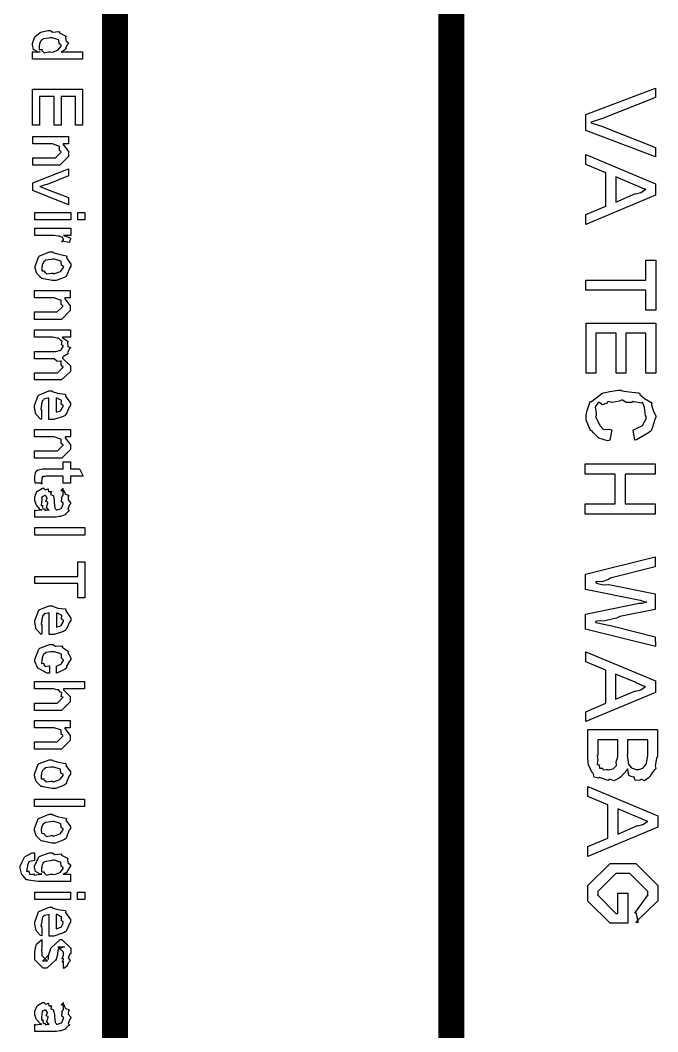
# Model space of a CAD drawing. Extents: x 0.1 to 11.6, y 0.3 to 16.2.
# Drawn here: x 1.806 to 2.295, y 1.32 to 2.097 of the extents above; entities that cross this region are included whole.
import ezdxf

# ---------------------------------------------------------------- set-up
doc = ezdxf.new("R2010")
doc.units = 0
doc.header["$MEASUREMENT"] = 0

msp = doc.modelspace()

# ---------------------------------------------------------------- linework, layer by layer
at = {"color": 0, "const_width": 0.02}
for points in [[(1.87831, 0.51335), (1.87831, 4.18001)], [(2.13667, 0.53), (2.13667, 4.18001)]]:
    msp.add_lwpolyline(points, dxfattribs=at)
at = {"color": 0}
for points in [[(1.81494, 2.07258), (1.82081, 2.07258), (1.81956, 2.07254), (1.81565, 2.0746), (1.81494, 2.07801), (1.81494, 2.0791), (1.81494, 2.0791), (1.81635, 2.08371), (1.81668, 2.0841), (1.81679, 2.08421), (1.8209, 2.08757), (1.82146, 2.08778), (1.82146, 2.08778), (1.82682, 2.08908), (1.82861, 2.08908), (1.82861, 2.08908), (1.83062, 2.08778), (1.83524, 2.08822), (1.83578, 2.088), (1.83572, 2.08718), (1.84044, 2.08474), (1.84076, 2.08431), (1.84033, 2.08393), (1.84056, 2.08137), (1.8425, 2.07969), (1.8425, 2.0791), (1.84185, 2.07835), (1.84039, 2.07557), (1.84099, 2.07542), (1.84099, 2.07542), (1.84017, 2.07476), (1.83768, 2.07281), (1.83718, 2.07269), (1.83708, 2.07258), (1.85335, 2.07258), (1.85335, 2.06694), (1.81494, 2.06694), (1.81494, 2.07258)], [(1.82861, 2.08344), (1.82726, 2.08328), (1.82324, 2.08274), (1.82254, 2.08214), (1.82232, 2.08192), (1.82156, 2.08165), (1.82036, 2.07894), (1.82036, 2.07801), (1.8201, 2.07725), (1.82015, 2.07449), (1.822, 2.07437), (1.82232, 2.07411), (1.82221, 2.07378), (1.82383, 2.07204), (1.82726, 2.0726), (1.8284, 2.07258), (1.8284, 2.07258), (1.8304, 2.07232), (1.83436, 2.07406), (1.83469, 2.07432), (1.83469, 2.07432), (1.83686, 2.0771), (1.83686, 2.07801), (1.83669, 2.07796), (1.83535, 2.07883), (1.83524, 2.08171), (1.8349, 2.08192), (1.83404, 2.08208), (1.82997, 2.08344), (1.82861, 2.08344)], [(1.815, 2.044), (1.8534, 2.044), (1.8534, 2.01644), (1.84799, 2.01644), (1.84799, 2.03836), (1.83692, 2.03836), (1.83692, 2.01644), (1.83149, 2.01644), (1.83149, 2.03836), (1.82042, 2.03836), (1.82042, 2.01644), (1.815, 2.01644), (1.815, 2.044)], [(2.23986, 2.02458), (2.29346, 2.04476), (2.29346, 2.0376), (2.25288, 2.02154), (2.25125, 2.02106), (2.24642, 2.01942), (2.24442, 2.01872), (2.24376, 2.0185), (2.24419, 2.01818), (2.25211, 2.01557), (2.25288, 2.01525), (2.29346, 1.99919), (2.29346, 1.99203), (2.23986, 2.01221), (2.23986, 2.02458)], [(1.81511, 2.00771), (1.84267, 2.00771), (1.84267, 2.00206), (1.83854, 2.00206), (1.83843, 2.00142), (1.84267, 1.99604), (1.84267, 1.99425), (1.84267, 1.99229), (1.83594, 1.98557), (1.8316, 1.98557), (1.81511, 1.98557), (1.81511, 1.99121), (1.83029, 1.99121), (1.83268, 1.99121), (1.83703, 1.99556), (1.83703, 1.99599), (1.83686, 1.99593), (1.83556, 1.99707), (1.83556, 2.00006), (1.83529, 2.00032), (1.83447, 2.00054), (1.83018, 2.00206), (1.82878, 2.00206), (1.81511, 2.00206), (1.81511, 2.00771)], [(2.23996, 1.99382), (2.29357, 1.97146), (2.29357, 1.96257), (2.23996, 1.94021), (2.23996, 1.94781), (2.25537, 1.95432), (2.25537, 1.97971), (2.23996, 1.98622), (2.23996, 1.99382)], [(1.81511, 1.972), (1.84267, 1.98286), (1.84267, 1.97743), (1.82617, 1.97092), (1.82476, 1.97065), (1.82096, 1.96935), (1.82053, 1.96918), (1.82053, 1.96918), (1.82519, 1.96744), (1.82574, 1.96724), (1.84267, 1.96094), (1.84267, 1.95529), (1.81511, 1.96615), (1.81511, 1.972)], [(2.26297, 1.97667), (2.26297, 1.95736), (2.27815, 1.96386), (2.27826, 1.9636), (2.28222, 1.96468), (2.28581, 1.96707), (2.28597, 1.96712), (2.2851, 1.96724), (2.27875, 1.97006), (2.27794, 1.97038), (2.26297, 1.97667)], [(1.81685, 1.94937), (1.8444, 1.94937), (1.8444, 1.94374), (1.81685, 1.94374), (1.81685, 1.94937)], [(1.84983, 1.94937), (1.85525, 1.94937), (1.85525, 1.94374), (1.84983, 1.94374), (1.84983, 1.94937)], [(1.81685, 1.93728), (1.8444, 1.93728), (1.8444, 1.93164), (1.83876, 1.93164), (1.83871, 1.93158), (1.8431, 1.93024), (1.84332, 1.93012), (1.84332, 1.93012), (1.8444, 1.92914), (1.8444, 1.92882), (1.84397, 1.92876), (1.84332, 1.92643), (1.8431, 1.92622), (1.83768, 1.92731), (1.83763, 1.92719), (1.83757, 1.92665), (1.83876, 1.92844), (1.83876, 1.92904), (1.83849, 1.9291), (1.838, 1.93024), (1.83789, 1.93035), (1.83729, 1.93033), (1.83572, 1.93121), (1.8355, 1.93121), (1.83475, 1.9311), (1.83137, 1.93164), (1.83029, 1.93164), (1.81685, 1.93164), (1.81685, 1.93728)], [(1.83057, 1.91917), (1.83062, 1.91857), (1.83524, 1.91721), (1.84082, 1.91612), (1.84142, 1.91547), (1.84104, 1.91461), (1.84446, 1.90972), (1.84446, 1.9081), (1.84358, 1.90685), (1.84179, 1.9024), (1.84115, 1.90067), (1.84076, 1.90028), (1.83936, 1.89947), (1.83306, 1.89703), (1.831, 1.89703), (1.83014, 1.89703), (1.82346, 1.89833), (1.82297, 1.89854), (1.822, 1.89865), (1.81868, 1.90201), (1.81842, 1.90246), (1.81814, 1.90246), (1.81689, 1.90668), (1.81689, 1.9081), (1.81689, 1.9081), (1.81976, 1.91564), (1.82036, 1.91612), (1.82064, 1.91618), (1.82807, 1.91917), (1.83057, 1.91917)], [(1.83057, 1.91351), (1.82921, 1.91336), (1.82519, 1.91282), (1.82449, 1.91222), (1.82428, 1.912), (1.82351, 1.91174), (1.82232, 1.90901), (1.82232, 1.9081), (1.82206, 1.90733), (1.8221, 1.90457), (1.82394, 1.90446), (1.82428, 1.90419), (1.82417, 1.90386), (1.82601, 1.90213), (1.82958, 1.90267), (1.83078, 1.90267), (1.83143, 1.90218), (1.83632, 1.90397), (1.83664, 1.90419), (1.83664, 1.90419), (1.83882, 1.90713), (1.83882, 1.9081), (1.83865, 1.90799), (1.83724, 1.9089), (1.83697, 1.91179), (1.83664, 1.912), (1.83583, 1.91217), (1.83188, 1.91351), (1.83057, 1.91351)], [(2.24007, 1.89725), (2.28608, 1.89725), (2.28608, 1.91265), (2.29368, 1.91265), (2.29368, 1.87424), (2.28608, 1.87424), (2.28608, 1.88965), (2.24007, 1.88965), (2.24007, 1.89725)], [(1.8164, 1.88943), (1.84397, 1.88943), (1.84397, 1.88379), (1.83985, 1.88379), (1.83974, 1.88314), (1.84397, 1.87776), (1.84397, 1.87597), (1.84397, 1.87403), (1.83724, 1.86729), (1.8329, 1.86729), (1.8164, 1.86729), (1.8164, 1.87294), (1.8316, 1.87294), (1.83399, 1.87294), (1.83832, 1.87728), (1.83832, 1.87771), (1.83817, 1.87765), (1.83686, 1.87879), (1.83686, 1.88178), (1.83658, 1.88206), (1.83578, 1.88226), (1.83149, 1.88379), (1.83008, 1.88379), (1.8164, 1.88379), (1.8164, 1.88943)], [(2.24018, 1.86436), (2.29378, 1.86436), (2.29378, 1.82596), (2.28618, 1.82596), (2.28618, 1.85656), (2.27078, 1.85656), (2.27078, 1.82596), (2.26318, 1.82596), (2.26318, 1.85656), (2.24778, 1.85656), (2.24778, 1.82596), (2.24018, 1.82596), (2.24018, 1.86436)], [(1.81646, 1.85921), (1.84403, 1.85921), (1.84403, 1.85357), (1.83794, 1.85357), (1.83783, 1.85335), (1.84196, 1.85064), (1.84229, 1.85032), (1.8419, 1.8495), (1.84207, 1.8464), (1.84403, 1.84575), (1.84403, 1.84554), (1.84326, 1.84478), (1.84185, 1.84179), (1.84233, 1.84088), (1.84229, 1.84076), (1.84136, 1.84033), (1.83876, 1.83865), (1.838, 1.83806), (1.83772, 1.83794), (1.83817, 1.83735), (1.84403, 1.83149), (1.84403, 1.82949), (1.84403, 1.82731), (1.83729, 1.82081), (1.8349, 1.82081), (1.81646, 1.82081), (1.81646, 1.82622), (1.83231, 1.82622), (1.83404, 1.82622), (1.83838, 1.83057), (1.83838, 1.83078), (1.83811, 1.83072), (1.83692, 1.83242), (1.83692, 1.83507), (1.83664, 1.83535), (1.83615, 1.83496), (1.83356, 1.83512), (1.8316, 1.83708), (1.831, 1.83708), (1.81646, 1.83708), (1.81646, 1.84272), (1.83274, 1.84272), (1.83285, 1.8425), (1.83664, 1.84364), (1.83686, 1.84381), (1.83686, 1.84381), (1.83838, 1.8464), (1.83838, 1.84728), (1.83822, 1.84722), (1.83712, 1.84776), (1.83763, 1.85047), (1.83751, 1.85075), (1.83675, 1.85101), (1.83501, 1.85281), (1.83469, 1.85292), (1.83404, 1.85286), (1.83062, 1.85357), (1.82949, 1.85357), (1.81646, 1.85357), (1.81646, 1.85921)], [(1.82194, 1.79596), (1.82194, 1.79053), (1.82101, 1.79069), (1.81803, 1.794), (1.81782, 1.79443), (1.81749, 1.79454), (1.81651, 1.79953), (1.81651, 1.80115), (1.81651, 1.80115), (1.81939, 1.80892), (1.81999, 1.8094), (1.82031, 1.80946), (1.82753, 1.81244), (1.82997, 1.81244), (1.82997, 1.81201), (1.83419, 1.81065), (1.83974, 1.80994), (1.84039, 1.8094), (1.84017, 1.80843), (1.84407, 1.803), (1.84407, 1.80115), (1.84321, 1.79992), (1.84131, 1.79563), (1.84039, 1.79394), (1.83996, 1.79357), (1.83849, 1.79275), (1.83128, 1.79031), (1.82889, 1.79031), (1.82856, 1.79031), (1.82781, 1.79031), (1.82758, 1.79031), (1.82758, 1.80681), (1.82661, 1.80669), (1.82368, 1.8061), (1.82335, 1.80544), (1.82324, 1.80528), (1.82254, 1.80496), (1.82194, 1.80214), (1.82194, 1.80117), (1.82167, 1.80046), (1.82124, 1.79801), (1.82194, 1.79796), (1.82194, 1.7979), (1.82172, 1.79753), (1.82194, 1.79596), (1.82194, 1.79596)], [(2.25999, 1.78239), (2.25846, 1.77458), (2.25663, 1.77414), (2.25, 1.7761), (2.24556, 1.78054), (2.24479, 1.78131), (2.24365, 1.7819), (2.24024, 1.78993), (2.24024, 1.7926), (2.24024, 1.79378), (2.24104, 1.79725), (2.24294, 1.80333), (2.24349, 1.8041), (2.24376, 1.80387), (2.24729, 1.80658), (2.25239, 1.81044), (2.25347, 1.81082), (2.25347, 1.81082), (2.25851, 1.81196), (2.26514, 1.81299), (2.26736, 1.81299), (2.26764, 1.8125), (2.27333, 1.81158), (2.28049, 1.81082), (2.28147, 1.81039), (2.28136, 1.80963), (2.28504, 1.80664), (2.29004, 1.8036), (2.29058, 1.80279), (2.29036, 1.80132), (2.29189, 1.7965), (2.29383, 1.79324), (2.29383, 1.79215), (2.29297, 1.79031), (2.29124, 1.7844), (2.2901, 1.78174), (2.2895, 1.78108), (2.28814, 1.78017), (2.27886, 1.7749), (2.27756, 1.77458), (2.27626, 1.78239), (2.27642, 1.78233), (2.28342, 1.78586), (2.28385, 1.78629), (2.28385, 1.78629), (2.28624, 1.79101), (2.28624, 1.7926), (2.28586, 1.79346), (2.28494, 1.79964), (2.28342, 1.80371), (2.28342, 1.80365), (2.28304, 1.80306), (2.27718, 1.80387), (2.27647, 1.8041), (2.27533, 1.8035), (2.27094, 1.8035), (2.26822, 1.80518), (2.26736, 1.80518), (2.26574, 1.80442), (2.26014, 1.80333), (2.2576, 1.8041), (2.25694, 1.80387), (2.25618, 1.80306), (2.25256, 1.80176), (2.25037, 1.80333), (2.25, 1.80344), (2.24908, 1.8029), (2.24713, 1.80003), (2.24783, 1.79497), (2.24783, 1.79324), (2.24729, 1.79269), (2.25032, 1.78679), (2.25086, 1.78629), (2.25065, 1.78581), (2.25331, 1.78304), (2.25896, 1.78261), (2.25999, 1.78239)], [(1.83301, 1.80681), (1.83301, 1.79596), (1.83301, 1.79596), (1.83649, 1.7971), (1.83669, 1.79725), (1.83669, 1.79725), (1.83843, 1.80035), (1.83843, 1.80138), (1.83832, 1.80132), (1.83703, 1.80208), (1.83712, 1.80501), (1.83692, 1.80528), (1.8361, 1.80544), (1.83376, 1.80681), (1.83301, 1.80681)], [(1.81657, 1.78271), (1.84412, 1.78271), (1.84412, 1.77707), (1.84, 1.77707), (1.8399, 1.77642), (1.84412, 1.77106), (1.84412, 1.76926), (1.84412, 1.76731), (1.8374, 1.76058), (1.83306, 1.76058), (1.81657, 1.76058), (1.81657, 1.76622), (1.83176, 1.76622), (1.83415, 1.76622), (1.83849, 1.77056), (1.83849, 1.771), (1.83832, 1.77094), (1.83703, 1.77208), (1.83703, 1.77507), (1.83675, 1.77533), (1.83594, 1.77556), (1.83165, 1.77707), (1.83024, 1.77707), (1.81657, 1.77707), (1.81657, 1.78271)], [(1.82269, 1.74143), (1.81706, 1.74143), (1.81706, 1.74143), (1.81662, 1.74436), (1.81662, 1.74533), (1.81662, 1.74642), (1.81717, 1.74946), (1.81728, 1.74968), (1.81728, 1.74968), (1.81901, 1.75174), (1.81922, 1.75185), (1.81922, 1.75185), (1.82297, 1.7525), (1.82422, 1.7525), (1.83854, 1.7525), (1.83854, 1.75792), (1.84418, 1.75792), (1.84418, 1.7525), (1.85113, 1.7525), (1.85394, 1.74685), (1.84418, 1.74685), (1.84418, 1.74143), (1.83854, 1.74143), (1.83854, 1.74685), (1.82531, 1.74685), (1.82476, 1.74675), (1.82319, 1.74669), (1.82314, 1.74664), (1.82286, 1.74658), (1.82232, 1.74588), (1.82226, 1.74576), (1.822, 1.74565), (1.82206, 1.74431), (1.82206, 1.74382), (1.82178, 1.74322), (1.8215, 1.7411), (1.82264, 1.74149), (1.82269, 1.74143)], [(2.23958, 1.75624), (2.29318, 1.75624), (2.29318, 1.74843), (2.27018, 1.74843), (2.27018, 1.72564), (2.29318, 1.72564), (2.29318, 1.71783), (2.23958, 1.71783), (2.23958, 1.72564), (2.26258, 1.72564), (2.26258, 1.74843), (2.23958, 1.74843), (2.23958, 1.75624)], [(1.82206, 1.72114), (1.82118, 1.72097), (1.81793, 1.72472), (1.81771, 1.72504), (1.81771, 1.72504), (1.81662, 1.72831), (1.81662, 1.72939), (1.81662, 1.7309), (1.81825, 1.73514), (1.81858, 1.73546), (1.81874, 1.73529), (1.82249, 1.73763), (1.82379, 1.73763), (1.82368, 1.73747), (1.82471, 1.73643), (1.82699, 1.73708), (1.82726, 1.73699), (1.82699, 1.73671), (1.82726, 1.73508), (1.82949, 1.73503), (1.82964, 1.73481), (1.82921, 1.73454), (1.82872, 1.73275), (1.83083, 1.7321), (1.83094, 1.73178), (1.83094, 1.73139), (1.83154, 1.72874), (1.8316, 1.72829), (1.8316, 1.72683), (1.83214, 1.72244), (1.83296, 1.72151), (1.83311, 1.72114), (1.83311, 1.72114), (1.83376, 1.72114), (1.83399, 1.72114), (1.83399, 1.72114), (1.83708, 1.72206), (1.83724, 1.72222), (1.83724, 1.72222), (1.83854, 1.72532), (1.83854, 1.72635), (1.83843, 1.72629), (1.83718, 1.72726), (1.83746, 1.73003), (1.83724, 1.73025), (1.83724, 1.73025), (1.83817, 1.73193), (1.83854, 1.73199), (1.83854, 1.73763), (1.83806, 1.73725), (1.83681, 1.73579), (1.83876, 1.73589), (1.83919, 1.73568), (1.83897, 1.73525), (1.84022, 1.73318), (1.84267, 1.73221), (1.84289, 1.73178), (1.84239, 1.73144), (1.84229, 1.72868), (1.84418, 1.72646), (1.84418, 1.72569), (1.84347, 1.72482), (1.84218, 1.72146), (1.84315, 1.72043), (1.8431, 1.72026), (1.84229, 1.71978), (1.84022, 1.71782), (1.84028, 1.71728), (1.84028, 1.71724), (1.83925, 1.71696), (1.83653, 1.71599), (1.83615, 1.71593), (1.83539, 1.71582), (1.83317, 1.7155), (1.83247, 1.7155), (1.82813, 1.7155), (1.82639, 1.7155), (1.82249, 1.7155), (1.82118, 1.7155), (1.82036, 1.7155), (1.81754, 1.7155), (1.81662, 1.7155), (1.81662, 1.72114), (1.817, 1.72065), (1.82075, 1.72114), (1.82206, 1.72114)], [(1.82769, 1.72114), (1.82726, 1.72108), (1.82574, 1.72287), (1.82682, 1.72635), (1.82682, 1.727), (1.82656, 1.72689), (1.82514, 1.72749), (1.82617, 1.73008), (1.82617, 1.73025), (1.8259, 1.73031), (1.82542, 1.7315), (1.82531, 1.73156), (1.82508, 1.73156), (1.8246, 1.73199), (1.82443, 1.73199), (1.82394, 1.73188), (1.82281, 1.73128), (1.82269, 1.73112), (1.82221, 1.7309), (1.82206, 1.72862), (1.82206, 1.72786), (1.82178, 1.72706), (1.82156, 1.72433), (1.82281, 1.72439), (1.82292, 1.72418), (1.82269, 1.72364), (1.82297, 1.72163), (1.82449, 1.72189), (1.82465, 1.72179), (1.82443, 1.72163), (1.82449, 1.72049), (1.82622, 1.72114), (1.82682, 1.72114), (1.82769, 1.72114)], [(1.81668, 1.70736), (1.85508, 1.70736), (1.85508, 1.70171), (1.81668, 1.70171), (1.81668, 1.70736)], [(1.81674, 1.66992), (1.84972, 1.66992), (1.84972, 1.68099), (1.85514, 1.68099), (1.85514, 1.65343), (1.84972, 1.65343), (1.84972, 1.6645), (1.81674, 1.6645), (1.81674, 1.66992)], [(2.23975, 1.67165), (2.29335, 1.6849), (2.29335, 1.67731), (2.25863, 1.66862), (2.25738, 1.66754), (2.25233, 1.66575), (2.24826, 1.66601), (2.24735, 1.66581), (2.24815, 1.66482), (2.25342, 1.66336), (2.25749, 1.66374), (2.25776, 1.66362), (2.29335, 1.65647), (2.29335, 1.64453), (2.26622, 1.63911), (2.26346, 1.63796), (2.25467, 1.63574), (2.24875, 1.63547), (2.24735, 1.63519), (2.24767, 1.6345), (2.25879, 1.63226), (2.25993, 1.63194), (2.29335, 1.62349), (2.29357, 1.6161), (2.23975, 1.62935), (2.23975, 1.64085), (2.28097, 1.64931), (2.28097, 1.64931), (2.28342, 1.64936), (2.28597, 1.65039), (2.28683, 1.65039), (2.28597, 1.6499), (2.28207, 1.65136), (2.28162, 1.65147), (2.23975, 1.65994), (2.23975, 1.67165)], [(1.82221, 1.63092), (1.82221, 1.62549), (1.82129, 1.62565), (1.81831, 1.62896), (1.81808, 1.62939), (1.81776, 1.6295), (1.81679, 1.63449), (1.81679, 1.63613), (1.81679, 1.63613), (1.81967, 1.64388), (1.82026, 1.64436), (1.82058, 1.64442), (1.82781, 1.6474), (1.83024, 1.6474), (1.83024, 1.64697), (1.83447, 1.64561), (1.84, 1.64492), (1.84065, 1.64436), (1.84044, 1.64339), (1.84435, 1.63796), (1.84435, 1.63613), (1.84347, 1.63487), (1.84158, 1.63058), (1.84065, 1.6289), (1.84022, 1.62853), (1.83876, 1.62771), (1.83154, 1.62526), (1.82915, 1.62526), (1.82883, 1.62526), (1.82807, 1.62526), (1.82785, 1.62526), (1.82785, 1.64176), (1.82688, 1.64165), (1.82394, 1.64106), (1.82362, 1.6404), (1.82351, 1.64025), (1.82281, 1.63992), (1.82221, 1.6371), (1.82221, 1.63613), (1.82194, 1.63542), (1.8215, 1.63297), (1.82221, 1.63292), (1.82221, 1.63286), (1.822, 1.63249), (1.82221, 1.63092), (1.82221, 1.63092)], [(1.83328, 1.64176), (1.83328, 1.63092), (1.83328, 1.63092), (1.83675, 1.63206), (1.83697, 1.63222), (1.83697, 1.63222), (1.83871, 1.63531), (1.83871, 1.63633), (1.8386, 1.63628), (1.83729, 1.63704), (1.8374, 1.63997), (1.83718, 1.64025), (1.83637, 1.6404), (1.83404, 1.64176), (1.83328, 1.64176)], [(1.8279, 1.60124), (1.8279, 1.5956), (1.82611, 1.59575), (1.82015, 1.59885), (1.81967, 1.59928), (1.81896, 1.59944), (1.81685, 1.60454), (1.81685, 1.60622), (1.81685, 1.60622), (1.81972, 1.61415), (1.82032, 1.61469), (1.82058, 1.61475), (1.82801, 1.61774), (1.83051, 1.61774), (1.83051, 1.61774), (1.83268, 1.61637), (1.83735, 1.61664), (1.83789, 1.61643), (1.83783, 1.61561), (1.84239, 1.61257), (1.84267, 1.61208), (1.84212, 1.61154), (1.8444, 1.60742), (1.8444, 1.60601), (1.84338, 1.60493), (1.84099, 1.60097), (1.84093, 1.59961), (1.84071, 1.59928), (1.83951, 1.59853), (1.83421, 1.59576), (1.83333, 1.5956), (1.83333, 1.60124), (1.83339, 1.60112), (1.83724, 1.60275), (1.83746, 1.60297), (1.83746, 1.60297), (1.83757, 1.60346), (1.83876, 1.60542), (1.83876, 1.60601), (1.8386, 1.60596), (1.83724, 1.60726), (1.83712, 1.61031), (1.83681, 1.61057), (1.83594, 1.61074), (1.83188, 1.61208), (1.83051, 1.61208), (1.8291, 1.61193), (1.82503, 1.61139), (1.82443, 1.61079), (1.82422, 1.61057), (1.82346, 1.61031), (1.82226, 1.60742), (1.82226, 1.60644), (1.822, 1.60568), (1.82189, 1.60314), (1.82335, 1.60319), (1.82357, 1.60297), (1.8234, 1.6026), (1.82454, 1.60086), (1.82742, 1.60129), (1.8279, 1.60124)], [(2.23986, 1.61203), (2.29346, 1.58968), (2.29346, 1.58079), (2.23986, 1.55843), (2.23986, 1.56603), (2.25526, 1.57254), (2.25526, 1.59793), (2.23986, 1.60444), (2.23986, 1.61203)], [(2.26286, 1.59489), (2.26286, 1.57557), (2.27806, 1.58208), (2.27815, 1.58182), (2.28211, 1.5829), (2.28569, 1.58529), (2.28586, 1.58535), (2.285, 1.58544), (2.27864, 1.58828), (2.27783, 1.5886), (2.26286, 1.59489)], [(1.81635, 1.58914), (1.85476, 1.58914), (1.85476, 1.5835), (1.83871, 1.5835), (1.83886, 1.58279), (1.84392, 1.57764), (1.84392, 1.5759), (1.84392, 1.57374), (1.83718, 1.567), (1.83328, 1.567), (1.81635, 1.567), (1.81635, 1.57264), (1.83219, 1.57264), (1.83393, 1.57264), (1.83826, 1.57699), (1.83826, 1.57742), (1.83811, 1.57731), (1.83697, 1.57781), (1.83735, 1.58046), (1.83718, 1.58067), (1.83643, 1.58094), (1.83485, 1.58274), (1.83458, 1.58285), (1.83393, 1.58279), (1.831, 1.5835), (1.83003, 1.5835), (1.81635, 1.5835), (1.81635, 1.58914)], [(1.8164, 1.5594), (1.84397, 1.5594), (1.84397, 1.55376), (1.83985, 1.55376), (1.83974, 1.55311), (1.84397, 1.54775), (1.84397, 1.54596), (1.84397, 1.544), (1.83724, 1.53726), (1.8329, 1.53728), (1.8164, 1.53728), (1.8164, 1.54292), (1.8316, 1.54292), (1.83399, 1.54292), (1.83832, 1.54725), (1.83832, 1.54769), (1.83817, 1.54764), (1.83686, 1.54878), (1.83686, 1.55176), (1.83658, 1.55203), (1.83578, 1.55225), (1.83149, 1.55376), (1.83008, 1.55376), (1.8164, 1.55376), (1.8164, 1.5594)], [(2.24149, 1.55231), (2.29508, 1.55231), (2.29508, 1.5319), (2.29428, 1.53022), (2.29318, 1.52458), (2.29372, 1.52246), (2.29357, 1.52192), (2.29258, 1.52115), (2.29025, 1.51818), (2.28928, 1.51639), (2.28879, 1.51606), (2.28808, 1.51514), (2.285, 1.51303), (2.2831, 1.51389), (2.2825, 1.51389), (2.28147, 1.51346), (2.27783, 1.51329), (2.27707, 1.51574), (2.27664, 1.51606), (2.2761, 1.51579), (2.27311, 1.51714), (2.27235, 1.52149), (2.27208, 1.52214), (2.2716, 1.52115), (2.26747, 1.51644), (2.26687, 1.51606), (2.26568, 1.51508), (2.26139, 1.51303), (2.25896, 1.51389), (2.25819, 1.51389), (2.25726, 1.51313), (2.25114, 1.51519), (2.2506, 1.5154), (2.24978, 1.51503), (2.24631, 1.51579), (2.2455, 1.51893), (2.24517, 1.51932), (2.24457, 1.51958), (2.24251, 1.52419), (2.24235, 1.52474), (2.24214, 1.52474), (2.24149, 1.53076), (2.24149, 1.53276), (2.24149, 1.55231)], [(2.24908, 1.54449), (2.24908, 1.53276), (2.24858, 1.53239), (2.24924, 1.52886), (2.24929, 1.52865), (2.24892, 1.52794), (2.24881, 1.52539), (2.25043, 1.52522), (2.2506, 1.52496), (2.25032, 1.52463), (2.25043, 1.52279), (2.25271, 1.52274), (2.25299, 1.52257), (2.25288, 1.52251), (2.25336, 1.52143), (2.25597, 1.52171), (2.25689, 1.52171), (2.25717, 1.52143), (2.26069, 1.52208), (2.26101, 1.52214), (2.26101, 1.52214), (2.26351, 1.52474), (2.26361, 1.52518), (2.26361, 1.52518), (2.26324, 1.5275), (2.26449, 1.53131), (2.26449, 1.53256), (2.26449, 1.54449), (2.24908, 1.54449)], [(2.27208, 1.54449), (2.27208, 1.53342), (2.27181, 1.53256), (2.27262, 1.52724), (2.27274, 1.52692), (2.27257, 1.5261), (2.27479, 1.52322), (2.27513, 1.523), (2.27513, 1.523), (2.27854, 1.52171), (2.27968, 1.52171), (2.27968, 1.52171), (2.2806, 1.52165), (2.28369, 1.52279), (2.28401, 1.523), (2.28401, 1.523), (2.28651, 1.5261), (2.28662, 1.52647), (2.28662, 1.52647), (2.28749, 1.53233), (2.28749, 1.53429), (2.28749, 1.54449), (2.27208, 1.54449)], [(1.83014, 1.52919), (1.83018, 1.5286), (1.83479, 1.52724), (1.84039, 1.52615), (1.84099, 1.5255), (1.8406, 1.52463), (1.84403, 1.51975), (1.84403, 1.51813), (1.84315, 1.51687), (1.84136, 1.51242), (1.84071, 1.51069), (1.84033, 1.51031), (1.83892, 1.50949), (1.83263, 1.50706), (1.83057, 1.50706), (1.82969, 1.50706), (1.82303, 1.50836), (1.82254, 1.50857), (1.82156, 1.50868), (1.81825, 1.51204), (1.81799, 1.51247), (1.81771, 1.51247), (1.81646, 1.51671), (1.81646, 1.51813), (1.81646, 1.51813), (1.81933, 1.52567), (1.81993, 1.52615), (1.82021, 1.52621), (1.82764, 1.52918), (1.83014, 1.52919)], [(1.83014, 1.52354), (1.82878, 1.52339), (1.82476, 1.52283), (1.82406, 1.52225), (1.82383, 1.52203), (1.82308, 1.52175), (1.82189, 1.51904), (1.82189, 1.51813), (1.82161, 1.51736), (1.82167, 1.5146), (1.82351, 1.51449), (1.82383, 1.51421), (1.82374, 1.51389), (1.82557, 1.51215), (1.82915, 1.51269), (1.83035, 1.51269), (1.831, 1.51221), (1.83589, 1.514), (1.83621, 1.51421), (1.83621, 1.51421), (1.83838, 1.51714), (1.83838, 1.51813), (1.83822, 1.51801), (1.83681, 1.51893), (1.83653, 1.52181), (1.83621, 1.52203), (1.83539, 1.52219), (1.83143, 1.52354), (1.83014, 1.52354)], [(2.2416, 1.50851), (2.29519, 1.48617), (2.29519, 1.47726), (2.2416, 1.45492), (2.2416, 1.46251), (2.257, 1.46903), (2.257, 1.49442), (2.2416, 1.50092), (2.2416, 1.50851)], [(1.81651, 1.49892), (1.85493, 1.49892), (1.85493, 1.49328), (1.81651, 1.49328), (1.81651, 1.49892)], [(2.2646, 1.49137), (2.2646, 1.47206), (2.27979, 1.47857), (2.27989, 1.47831), (2.28385, 1.47939), (2.28743, 1.48178), (2.2876, 1.48182), (2.28674, 1.48193), (2.28039, 1.48475), (2.27957, 1.48508), (2.2646, 1.49137)], [(1.83018, 1.48736), (1.83024, 1.48676), (1.83485, 1.4854), (1.84044, 1.48432), (1.84104, 1.48367), (1.84065, 1.48281), (1.84407, 1.47792), (1.84407, 1.47629), (1.84321, 1.47504), (1.84142, 1.4706), (1.84076, 1.46886), (1.84039, 1.46847), (1.83897, 1.46767), (1.83268, 1.46522), (1.83062, 1.46522), (1.82975, 1.46522), (1.82308, 1.46653), (1.8226, 1.46674), (1.82161, 1.46685), (1.81831, 1.47021), (1.81803, 1.47065), (1.81776, 1.47065), (1.81651, 1.47488), (1.81651, 1.47629), (1.81651, 1.47629), (1.81939, 1.48383), (1.81999, 1.48432), (1.82026, 1.48438), (1.82769, 1.48736), (1.83018, 1.48736)], [(1.83018, 1.48172), (1.82883, 1.48156), (1.82482, 1.48101), (1.82411, 1.48042), (1.82389, 1.48019), (1.82314, 1.47993), (1.82194, 1.47721), (1.82194, 1.47629), (1.82167, 1.47553), (1.82172, 1.47276), (1.82357, 1.47265), (1.82389, 1.47239), (1.82379, 1.47206), (1.82563, 1.47032), (1.82921, 1.47086), (1.8304, 1.47086), (1.83106, 1.47037), (1.83594, 1.47217), (1.83626, 1.47239), (1.83626, 1.47239), (1.83843, 1.47532), (1.83843, 1.47629), (1.83826, 1.47618), (1.83686, 1.47711), (1.83658, 1.47999), (1.83626, 1.48019), (1.83544, 1.48036), (1.83149, 1.48172), (1.83018, 1.48172)], [(1.81657, 1.45768), (1.81657, 1.45204), (1.81614, 1.45176), (1.81287, 1.45111), (1.81267, 1.45096), (1.81201, 1.45079), (1.81114, 1.44803), (1.81114, 1.44704), (1.81071, 1.44629), (1.81039, 1.44353), (1.81222, 1.44358), (1.81244, 1.44336), (1.81222, 1.44303), (1.81278, 1.44114), (1.81569, 1.44151), (1.81614, 1.4414), (1.81608, 1.4414), (1.81657, 1.44049), (1.82064, 1.44119), (1.822, 1.44119), (1.82081, 1.44119), (1.81722, 1.44336), (1.81657, 1.44646), (1.81657, 1.44749), (1.81657, 1.44749), (1.81982, 1.45464), (1.82047, 1.45508), (1.82081, 1.45503), (1.82769, 1.45768), (1.83003, 1.45768), (1.83003, 1.45768), (1.83203, 1.45638), (1.83664, 1.45682), (1.83718, 1.4566), (1.83712, 1.45578), (1.84185, 1.4535), (1.84218, 1.45313), (1.84179, 1.45275), (1.84218, 1.45014), (1.84412, 1.44835), (1.84412, 1.44769), (1.84326, 1.4465), (1.84099, 1.4426), (1.83908, 1.44151), (1.83849, 1.44119), (1.84412, 1.44119), (1.84412, 1.43554), (1.82047, 1.43554), (1.81907, 1.43554), (1.81179, 1.43664), (1.81136, 1.43685), (1.81022, 1.43696), (1.80746, 1.44032), (1.80724, 1.44075), (1.80681, 1.44075), (1.8055, 1.44581), (1.8055, 1.44749), (1.8055, 1.44749), (1.80686, 1.45014), (1.80881, 1.45443), (1.80919, 1.45486), (1.80919, 1.45486), (1.81472, 1.45768), (1.81657, 1.45768)], [(1.83046, 1.45204), (1.82969, 1.45182), (1.82428, 1.45079), (1.82394, 1.45053), (1.82319, 1.45025), (1.822, 1.44754), (1.822, 1.44661), (1.82172, 1.44586), (1.82178, 1.44308), (1.82362, 1.44297), (1.82394, 1.44271), (1.82383, 1.44237), (1.82563, 1.44065), (1.82904, 1.44119), (1.83024, 1.44119), (1.83024, 1.44119), (1.83208, 1.44092), (1.83599, 1.44265), (1.83632, 1.44293), (1.83632, 1.44293), (1.83849, 1.44569), (1.83849, 1.44661), (1.83832, 1.4465), (1.83692, 1.44743), (1.83664, 1.45031), (1.83632, 1.45053), (1.8355, 1.45068), (1.83171, 1.45204), (1.83046, 1.45204)], [(2.26465, 1.4266), (2.27225, 1.4266), (2.27225, 1.4036), (2.25857, 1.4036), (2.24164, 1.42051), (2.24164, 1.42421), (2.24164, 1.43267), (2.25857, 1.4496), (2.26812, 1.4496), (2.27832, 1.4496), (2.29525, 1.43267), (2.29525, 1.42486), (2.29525, 1.42074), (2.27832, 1.40446), (2.28049, 1.40446), (2.27854, 1.4114), (2.27767, 1.4114), (2.28765, 1.42529), (2.28765, 1.42486), (2.28765, 1.42811), (2.27376, 1.44179), (2.26833, 1.44179), (2.26313, 1.44179), (2.24924, 1.42811), (2.24924, 1.42486), (2.24924, 1.42508), (2.26313, 1.41118), (2.26465, 1.41118), (2.26465, 1.4266)], [(1.81662, 1.4274), (1.84418, 1.4274), (1.84418, 1.42176), (1.81662, 1.42176), (1.81662, 1.4274)], [(1.84961, 1.4274), (1.85504, 1.4274), (1.85503, 1.42176), (1.84961, 1.42176), (1.84961, 1.4274)], [(1.8221, 1.39936), (1.8221, 1.39393), (1.82118, 1.3941), (1.81819, 1.3974), (1.81799, 1.39785), (1.81765, 1.39794), (1.81668, 1.40294), (1.81668, 1.40457), (1.81668, 1.40457), (1.81956, 1.41233), (1.82015, 1.41282), (1.82047, 1.41287), (1.82769, 1.41585), (1.83014, 1.41585), (1.83014, 1.41542), (1.83436, 1.41407), (1.8399, 1.41336), (1.84056, 1.41282), (1.84033, 1.41183), (1.84424, 1.40642), (1.84424, 1.40457), (1.84338, 1.40332), (1.84147, 1.39903), (1.84056, 1.39735), (1.84011, 1.39697), (1.83865, 1.39615), (1.83143, 1.39372), (1.82904, 1.39372), (1.82872, 1.39372), (1.82796, 1.39372), (1.82775, 1.39372), (1.82775, 1.41021), (1.82676, 1.4101), (1.82383, 1.4095), (1.82351, 1.40886), (1.8234, 1.40869), (1.82269, 1.40836), (1.8221, 1.40554), (1.8221, 1.40457), (1.82183, 1.40386), (1.8214, 1.40142), (1.8221, 1.40136), (1.8221, 1.40132), (1.82189, 1.40093), (1.8221, 1.39936), (1.8221, 1.39936)], [(1.83317, 1.41021), (1.83317, 1.39936), (1.83317, 1.39936), (1.83664, 1.4005), (1.83686, 1.40067), (1.83686, 1.40067), (1.8386, 1.40375), (1.8386, 1.40478), (1.83849, 1.40474), (1.83718, 1.40549), (1.83729, 1.40842), (1.83708, 1.40869), (1.83626, 1.40886), (1.83393, 1.41021), (1.83317, 1.41021)], [(1.82215, 1.39106), (1.82215, 1.38563), (1.82194, 1.38536), (1.82215, 1.38428), (1.82215, 1.3839), (1.82172, 1.38314), (1.82215, 1.38064), (1.82215, 1.37978), (1.82215, 1.37891), (1.8265, 1.37457), (1.82497, 1.37457), (1.8226, 1.37457), (1.82693, 1.3789), (1.82693, 1.37587), (1.82758, 1.37956), (1.82889, 1.38411), (1.82889, 1.38455), (1.83626, 1.39106), (1.83757, 1.39106), (1.84429, 1.38455), (1.84429, 1.38042), (1.84353, 1.37993), (1.84239, 1.37695), (1.84375, 1.375), (1.84364, 1.37457), (1.84293, 1.37381), (1.84119, 1.37098), (1.84169, 1.37088), (1.84169, 1.37088), (1.84099, 1.37039), (1.83897, 1.36887), (1.83871, 1.36919), (1.83865, 1.36914), (1.83865, 1.37457), (1.83843, 1.37435), (1.83763, 1.37375), (1.83865, 1.37571), (1.83865, 1.3763), (1.83854, 1.37619), (1.83763, 1.3763), (1.83865, 1.37907), (1.83865, 1.37999), (1.83865, 1.38129), (1.83431, 1.38563), (1.83649, 1.38563), (1.83951, 1.38563), (1.83518, 1.3839), (1.83518, 1.38455), (1.83475, 1.38346), (1.83436, 1.38287), (1.83421, 1.3801), (1.8341, 1.37956), (1.83279, 1.375), (1.83279, 1.37565), (1.82585, 1.36914), (1.82542, 1.36914), (1.82324, 1.36914), (1.81674, 1.37565), (1.81674, 1.37978), (1.81674, 1.38173), (1.81782, 1.38715), (1.81803, 1.38758), (1.81803, 1.38758), (1.82172, 1.39094), (1.82215, 1.39106)], [(1.82221, 1.32623), (1.82135, 1.32606), (1.81808, 1.32981), (1.81787, 1.33013), (1.81787, 1.33013), (1.81679, 1.33339), (1.81679, 1.33447), (1.81679, 1.33599), (1.81842, 1.34022), (1.81874, 1.34055), (1.8189, 1.34038), (1.82264, 1.34272), (1.82394, 1.34272), (1.82383, 1.34255), (1.82488, 1.34152), (1.82715, 1.34218), (1.82742, 1.34207), (1.82715, 1.3418), (1.82742, 1.34017), (1.82964, 1.34011), (1.82981, 1.3399), (1.82937, 1.33963), (1.82889, 1.33783), (1.831, 1.33718), (1.83111, 1.33686), (1.83111, 1.33648), (1.83171, 1.33382), (1.83176, 1.33339), (1.83176, 1.33192), (1.83231, 1.32753), (1.83311, 1.32661), (1.83328, 1.32623), (1.83328, 1.32623), (1.83393, 1.32623), (1.83415, 1.32623), (1.83415, 1.32623), (1.83724, 1.32715), (1.8374, 1.32731), (1.8374, 1.32731), (1.83871, 1.3304), (1.83871, 1.33143), (1.8386, 1.33138), (1.83735, 1.33236), (1.83763, 1.33512), (1.8374, 1.33534), (1.8374, 1.33534), (1.83832, 1.33702), (1.83871, 1.33707), (1.83871, 1.34272), (1.83822, 1.34234), (1.83697, 1.34087), (1.83892, 1.34098), (1.83936, 1.34077), (1.83914, 1.34033), (1.84039, 1.33827), (1.84283, 1.33729), (1.84304, 1.33686), (1.84256, 1.33653), (1.84244, 1.33377), (1.84435, 1.33154), (1.84435, 1.33078), (1.84364, 1.32991), (1.84233, 1.32655), (1.84332, 1.32552), (1.84326, 1.32536), (1.84244, 1.32487), (1.84039, 1.32292), (1.84044, 1.32237), (1.84044, 1.32232), (1.8394, 1.32205), (1.83669, 1.32107), (1.83632, 1.32102), (1.83556, 1.32091), (1.83333, 1.32058), (1.83263, 1.32058), (1.82829, 1.32058), (1.82656, 1.32058), (1.82264, 1.32058), (1.82135, 1.32058), (1.82053, 1.32058), (1.81771, 1.32058), (1.81679, 1.32058), (1.81679, 1.32623), (1.81717, 1.32574), (1.8209, 1.32622), (1.82221, 1.32623)], [(1.82785, 1.32622), (1.82742, 1.32617), (1.8259, 1.32796), (1.82699, 1.33143), (1.82699, 1.33208), (1.82671, 1.33197), (1.82531, 1.33257), (1.82633, 1.33518), (1.82633, 1.33534), (1.82607, 1.33539), (1.82557, 1.33659), (1.82547, 1.33664), (1.82525, 1.33664), (1.82476, 1.33708), (1.8246, 1.33708), (1.82411, 1.33697), (1.82297, 1.33637), (1.82286, 1.33621), (1.82237, 1.33599), (1.82221, 1.33371), (1.82221, 1.33295), (1.82194, 1.33214), (1.82172, 1.32942), (1.82297, 1.32948), (1.82308, 1.32926), (1.82286, 1.32872), (1.82314, 1.32671), (1.82465, 1.32698), (1.82482, 1.32688), (1.8246, 1.32671), (1.82465, 1.32557), (1.82639, 1.32623), (1.82699, 1.32622), (1.82785, 1.32622)]]:
    msp.add_lwpolyline(points, close=True, dxfattribs=at)

doc.saveas('drawing.dxf')
